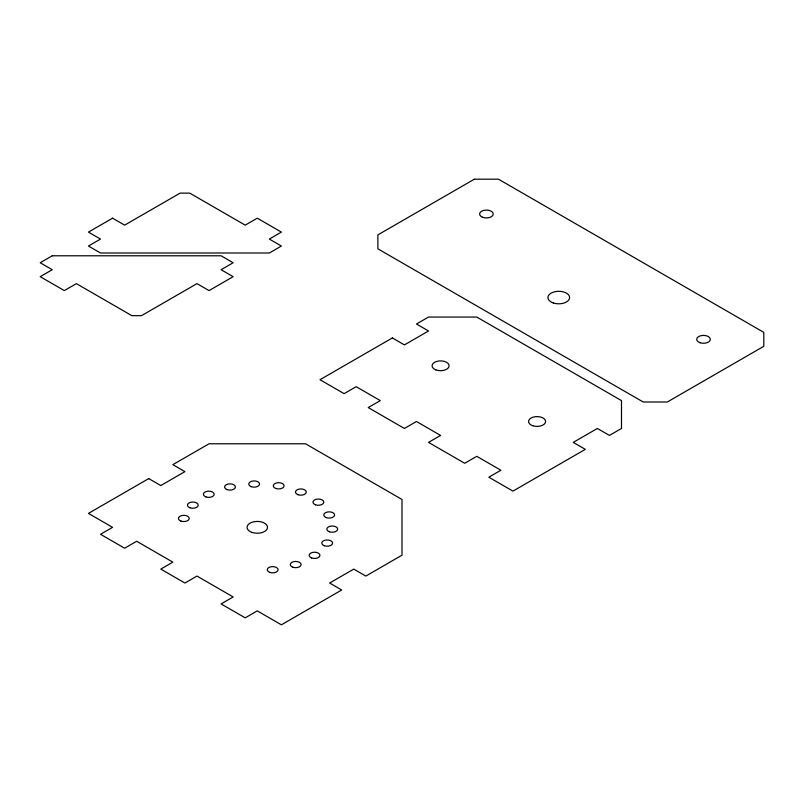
<?xml version="1.0" encoding="UTF-8"?>
<svg xmlns="http://www.w3.org/2000/svg" width="804" height="804" viewBox="0 0 804 804"><rect width="100%" height="100%" fill="white"/><g stroke="black" fill="none" stroke-linecap="round" stroke-linejoin="round"><path stroke-width="1.21" d="M112.56 218.185L88.44 232.105L100.5 239.069L88.44 246.034L100.5 252.999L269.34 252.999L281.4 246.034L269.34 239.069L281.4 232.105L257.28 218.185L245.22 225.15L189.744 193.121L180.096 193.121L124.62 225.15L112.56 218.185M52.26 255.783L40.2 262.747L52.26 269.712L40.2 276.666L64.32 290.596L76.38 283.631L131.856 315.66L141.504 315.66L196.98 283.631L209.04 290.596L233.16 276.666L221.1 269.712L233.16 262.747L221.1 255.783L52.26 255.783M474.36 179.191L377.88 234.889L377.88 248.818L643.2 402L667.32 402L763.8 346.293L763.8 332.374L498.48 179.191L474.36 179.191M148.74 478.591L88.44 513.404L112.56 527.334L100.5 534.288L124.62 548.217L136.68 541.253L172.86 562.147L160.8 569.111L184.92 583.031L196.98 576.066L233.16 596.96L221.1 603.925L245.22 617.844L257.28 610.879L281.4 624.808L341.7 589.995L329.64 583.031L353.76 569.111L365.82 576.066L402 555.182L402 499.475L305.52 443.778L209.04 443.778L172.86 464.662L184.92 471.626L160.8 485.556L148.74 478.591M392.352 337.941L319.992 379.719L344.112 393.648L356.172 386.684L380.292 400.603L368.232 407.568L404.412 428.462L416.472 421.497L440.592 435.426L428.532 442.381L464.712 463.275L476.772 456.31L500.892 470.239L488.832 477.194L512.952 491.123L585.312 449.346L573.252 442.381L597.372 428.462L609.432 435.426L621.492 428.462L621.492 400.603L476.772 317.057L428.532 317.057L416.472 324.012L428.532 330.977L404.412 344.906L392.352 337.941M553.363 302.977A10.834 6.251 0 0 0 569.614 297.56A10.834 6.251 0 0 0 553.363 292.143A10.834 6.251 0 0 0 553.363 302.977M482.601 217.271A6.824 3.94 0 0 0 493.224 214.286A6.824 3.94 0 0 0 483.435 210.467A6.824 3.94 0 0 0 482.601 217.271M700.093 342.745A6.824 3.94 0 0 0 710.324 339.338A6.824 3.94 0 0 0 700.093 335.921A6.824 3.94 0 0 0 700.093 342.745M435.808 369.87A8.532 4.925 0 0 0 449.094 366.142A8.532 4.925 0 0 0 436.863 361.368A8.532 4.925 0 0 0 435.808 369.87M532.811 425.758A8.532 4.925 0 0 0 545.604 421.497A8.532 4.925 0 0 0 532.811 417.236A8.532 4.925 0 0 0 532.811 425.758M252.165 532.449A10.231 5.909 0 0 0 267.511 527.334A10.231 5.909 0 0 0 252.165 522.218A10.231 5.909 0 0 0 252.165 532.449M269.933 572.428A5.417 3.126 0 0 0 278.094 569.755A5.417 3.126 0 0 0 270.003 567.011A5.417 3.126 0 0 0 269.933 572.428M292.827 567.202A5.417 3.126 0 0 0 301.108 564.659A5.417 3.126 0 0 0 293.148 561.795A5.417 3.126 0 0 0 292.827 567.202M311.56 557.936A5.417 3.126 0 0 0 319.952 555.524A5.417 3.126 0 0 0 312.123 552.539A5.417 3.126 0 0 0 311.56 557.936M324.414 545.765A5.417 3.126 0 0 0 332.605 543.122A5.417 3.126 0 0 0 324.555 540.348A5.417 3.126 0 0 0 324.414 545.765M329.359 531.766A5.417 3.126 0 0 0 337.67 529.253A5.417 3.126 0 0 0 329.751 526.349A5.417 3.126 0 0 0 329.359 531.766M326.183 517.565A5.417 3.126 0 0 0 334.605 515.183A5.417 3.126 0 0 0 326.816 512.158A5.417 3.126 0 0 0 326.183 517.565M315.54 504.822A5.417 3.126 0 0 0 323.771 502.229A5.417 3.126 0 0 0 315.751 499.415A5.417 3.126 0 0 0 315.54 504.822M297.952 494.701A5.417 3.126 0 0 0 306.294 492.219A5.417 3.126 0 0 0 298.415 489.284A5.417 3.126 0 0 0 297.952 494.701M275.963 488.51A5.417 3.126 0 0 0 284.103 485.817A5.417 3.126 0 0 0 276.003 483.093A5.417 3.126 0 0 0 275.963 488.51M251.33 486.701A5.417 3.126 0 0 0 259.591 484.139A5.417 3.126 0 0 0 251.612 481.284A5.417 3.126 0 0 0 251.33 486.701M227.029 489.586A5.417 3.126 0 0 0 235.411 487.144A5.417 3.126 0 0 0 227.562 484.179A5.417 3.126 0 0 0 227.029 489.586M206.015 496.962A5.417 3.126 0 0 0 214.196 494.299A5.417 3.126 0 0 0 206.125 491.545A5.417 3.126 0 0 0 206.015 496.962M189.935 507.796A5.417 3.126 0 0 0 198.226 505.274A5.417 3.126 0 0 0 190.287 502.389A5.417 3.126 0 0 0 189.935 507.796M180.83 521.042A5.417 3.126 0 0 0 189.242 518.64A5.417 3.126 0 0 0 181.433 515.635A5.417 3.126 0 0 0 180.83 521.042"/></g></svg>
